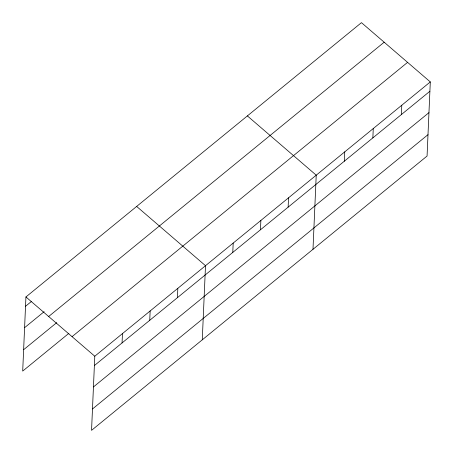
<?xml version="1.0" encoding="UTF-8"?>
<svg xmlns="http://www.w3.org/2000/svg" width="453" height="453" viewBox="0 0 453 453"><rect width="100%" height="100%" fill="white"/><g stroke="black" fill="none" stroke-linecap="round" stroke-linejoin="round"><path stroke-width="0.68" d="M430.299 81.919L94.79 356.222L91.551 430.35L427.066 156.047L430.299 81.919L361.449 22.65L25.934 296.953L22.701 371.081L68.833 333.363M122.061 342.932L122.469 333.589M149.739 320.299L150.147 310.962M177.417 297.672L177.825 288.329M202.27 339.829L205.509 265.701L136.653 206.432M232.78 252.412L233.187 243.068M260.458 229.779L260.866 220.441M288.136 207.151L288.544 197.814M312.989 249.314L316.228 175.181L247.372 115.911M344.337 161.206L344.744 151.868M372.859 137.893L373.266 128.55M401.375 114.575L401.783 105.238M25.527 306.29L31.5 301.409M24.592 327.672L44.134 311.698M48.658 316.511L384.172 42.208M23.63 349.699L56.738 322.632M72.067 336.658L407.581 62.361M94.383 365.56L429.891 91.257M93.448 386.941L428.963 112.638M92.486 408.968L428 134.671M25.934 296.953L94.79 356.222"/></g></svg>
